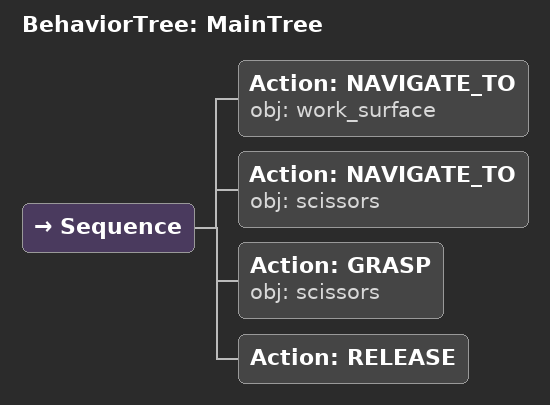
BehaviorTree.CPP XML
<root main_tree_to_execute="MainTree">
  <BehaviorTree ID="MainTree">
    <Sequence>
      <!-- Navigate to work_surface (approach from side to avoid pen_holder obstacle) -->
      <Action ID="NAVIGATE_TO" obj="work_surface"/>
      <!-- Navigate to scissors (final approach around obstacle) -->
      <Action ID="NAVIGATE_TO" obj="scissors"/>
      <!-- Grasp scissors -->
      <Action ID="GRASP" obj="scissors"/>
      <!-- Release -->
      <Action ID="RELEASE"/>
    </Sequence>
  </BehaviorTree>
</root>
